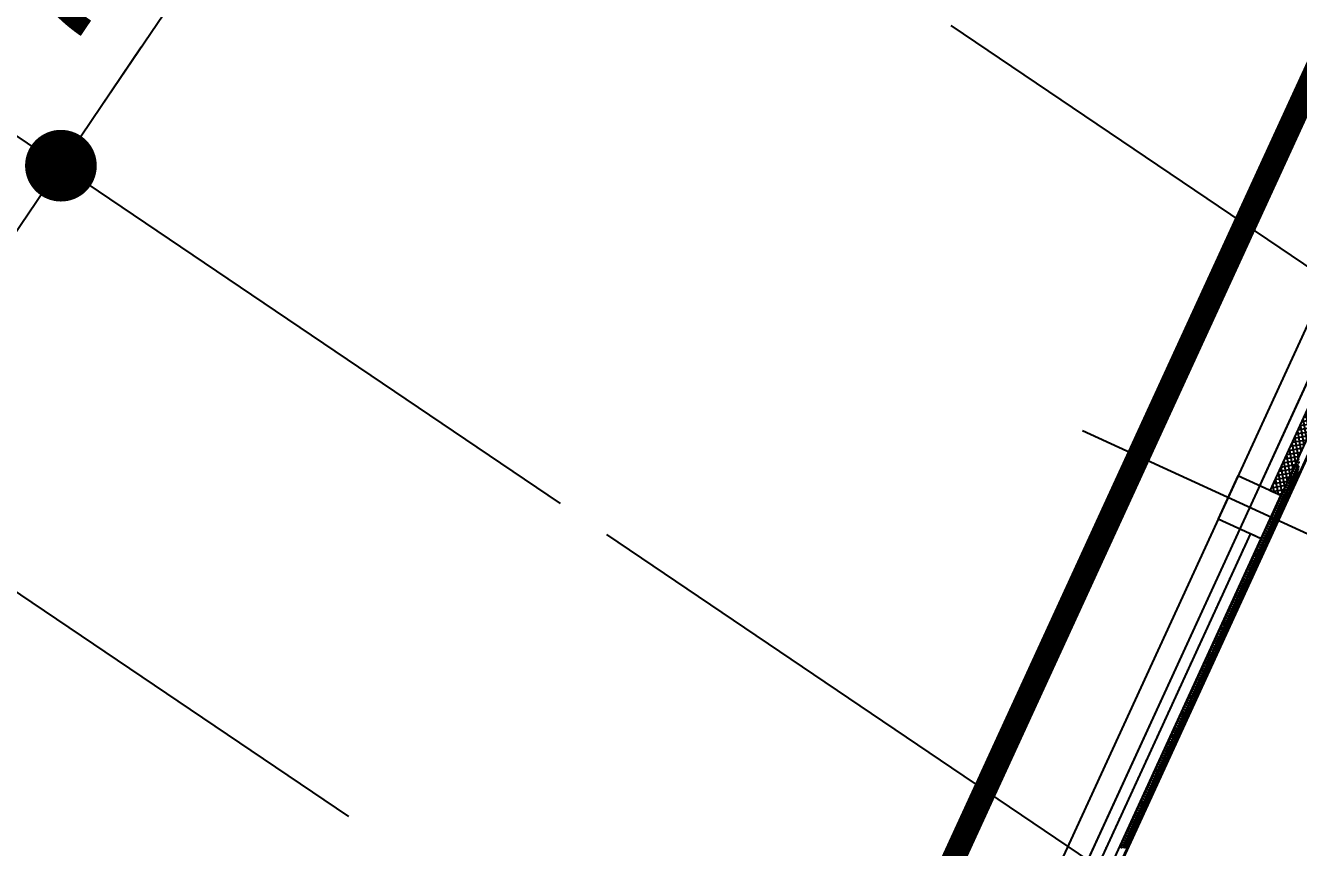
# Model space of a CAD drawing. Header units: millimetres. Extents: x -21000 to 567700, y 435000 to 850800.
# Drawn here: x 26334 to 42489, y 715637 to 726074 of the extents above; entities that cross this region are included whole.
import ezdxf
from ezdxf.xclip import XClip

# ---------------------------------------------------------------- set-up
doc = ezdxf.new("R2010")
doc.units = ezdxf.units.MM
doc.header["$LTSCALE"] = 700
doc.header["$XCLIPFRAME"] = 2
for name, pattern in [('AB_Pbase$0$AB_Pbase$0$CEN', [62, 60, -1, 0, -1]), ('AB_Pbase$0$PHANTOMX2', [5, 2.5, -0.5, 0.5, -0.5, 0.5, -0.5]), ('AB_Pbase$0$주차장기둥$0$CEN', [62, 60, -1, 0, -1]), ('AB_Pbase$0$지하1층 동골조$0$PHANTOMX2', [5, 2.5, -0.5, 0.5, -0.5, 0.5, -0.5])]:
    doc.linetypes.add(name, pattern=pattern)
doc.layers.get('0').update_dxf_attribs({"color": 2})
doc.layers.get('Defpoints').update_dxf_attribs({"color": 171})
for name, color, linetype, plot in [('$0$Defponts', 161, 'Continuous', False), ('AB_Pbase$0$Defponts', 161, 'Continuous', False), ('AB_Pbase$0$지하1층 동골조$0$Defpoints1', 235, 'Continuous', False)]:
    doc.layers.add(name, color=color, linetype=linetype, plot=plot)
for name, color, linetype in [('AB_Pbase$0$AB_Pbase$0$CEN', 1, 'AB_Pbase$0$AB_Pbase$0$CEN'), ('AB_Pbase$0$AB_Pbase$0$FIN', 6, 'Continuous'), ('AB_Pbase$0$HAT', 8, 'Continuous'), ('AB_Pbase$0$INS', 8, 'Continuous'), ('AB_Pbase$0$SITE', 3, 'AB_Pbase$0$PHANTOMX2'), ('AB_Pbase$0$WAL', 3, 'Continuous'), ('AB_Pbase$0$주차장기둥$0$CEN_P', 244, 'AB_Pbase$0$주차장기둥$0$CEN'), ('p_구조전체평면도중심선$0$DIM', 7, 'Continuous'), ('p_구조전체평면도중심선$0$SDIM', 4, 'Continuous')]:
    doc.layers.add(name, color=color, linetype=linetype)
doc.styles.add('p_구조전체평면도중심선$0$도면기준$0$울릉도L', font='')
doc.styles.add('p_구조전체평면도중심선$0$돋움', font='')
doc.styles.get('p_구조전체평면도중심선$0$도면기준$0$울릉도L').set_extended_font_data('Dotum')
doc.styles.get('p_구조전체평면도중심선$0$돋움').set_extended_font_data('Dotum')
doc.dimstyles.new('p_구조전체평면도중심선$0$ADIM', dxfattribs={"dimscale": 700, "dimtxt": 3, "dimasz": 1.5, "dimexe": 1, "dimexo": 1, "dimgap": 1, "dimtad": 1, "dimdec": 0, "dimdsep": 46, "dimtxsty": 'p_구조전체평면도중심선$0$돋움', "dimblk1": 'p_구조전체평면도중심선$0$DOT', "dimblk2": 'p_구조전체평면도중심선$0$DOT', "dimsah": 1, "dimcen": 1, "dimdle": 1.5, "dimclrd": 7, "dimclre": 7, "dimclrt": 3, "dimadec": 0, "dimazin": 0, "dimtfac": 1, "dimtdec": 0, "dimtix": 1, "dimtmove": 2, "dimatfit": 3, "dimldrblk": 'p_구조전체평면도중심선$0$_Dot', "dimfxl": 1, "dimtvp": 1, "dimtolj": 1, "dimtzin": 0, "dimarcsym": 0})

# ---------------------------------------------------------------- blocks, each defined once
blk = doc.blocks.new('AB_Pbase$0$SITE0917')
at = {"layer": 'AB_Pbase$0$SITE', "ltscale": 4, "const_width": 300, "flags": 128}
blk.add_lwpolyline([(166790, 14282), (166796, 12458), (166803, 9905), (165179, 5176), (118539, -54372), (114046, -52298), (105316, -48298), (96846, -44418), (95856, -43968), (88256, -40478), (81076, -37188), (79666, -36528), (79666, -36528), (79666, -36528), (51296, -23518), (51296, -23518), (51296, -23518), (51296, -23518), (24886, -11398), (16536, -7578), (0, 0), (0, 0), (4267, 9299), (5687, 12403), (9896, 21572), (16196, 35292), (20268, 44180), (40845, 43843), (85590, 33566), (130335, 23288), (156238, 14282), (166790, 14282)], dxfattribs=at)
blk = doc.blocks.new('AB_Pbase$0$지하1층 동골조')
at = {"layer": 'AB_Pbase$0$지하1층 동골조$0$Defpoints1', "linetype": 'AB_Pbase$0$지하1층 동골조$0$PHANTOMX2', "ltscale": 2, "flags": 128}
blk.add_lwpolyline([(0, 0), (-4493, 2074), (-13223, 6074), (-21693, 9954), (-22683, 10404), (-30283, 13894), (-37463, 17184), (-38873, 17844), (-38873, 17844), (-38873, 17844), (-67243, 30854), (-67243, 30854), (-67243, 30854), (-67243, 30854), (-93653, 42974), (-102003, 46794), (-118539, 54372), (-118539, 54372), (-114271, 63671), (-112852, 66775), (-108643, 75944), (-102343, 89664), (-97743, 99704), (-94170, 107502), (-90802, 109673), (-61989, 109764), (-53301, 109794), (-22854, 109885), (-9903, 109924), (5390, 109964), (23790, 110024), (43878, 110089), (48138, 105863), (48146, 102751), (48167, 93888), (48187, 90386), (48257, 66829), (48264, 64277), (46641, 59548)], close=True, dxfattribs=at)
blk = doc.blocks.new('AB_Pbase$0$AB_Pbase_지하1층_골조')
blk.add_line((49381, 737051), (30252, 695361))
for points in [[(44495, 725684), (41993, 720231)], [(41743, 719685), (39199, 714141)]]:
    blk.add_lwpolyline(points)
blk.add_lwpolyline([(42015, 719560), (42266, 720105), (41720, 720356), (41470, 719810)], close=True)
blk = doc.blocks.new('AB_Pbase$0$주차장기둥$0$cen 1bl 지하')
at = {"layer": 'AB_Pbase$0$주차장기둥$0$CEN_P', "color": 5}
for p, q in [((-6930, 32446), (137217, 19654)), ((-7620, 24676), (136527, 11884))]:
    blk.add_line(p, q, dxfattribs=at)
blk = doc.blocks.new('AB_Pbase$0$주차장기둥')
at = {"rotation": 1.99999810188403}
blk.add_blockref('AB_Pbase$0$주차장기둥$0$cen 1bl 지하', (-253926, 27514), dxfattribs=at)
blk = doc.blocks.new('AB_Pbase')
at = {"layer": 'AB_Pbase$0$HAT'}
h = blk.add_hatch(dxfattribs=at)
h.set_pattern_fill('NET', color=256, scale=15, angle=100)
h.paths.add_polyline_path([(44882, 726167), (45018, 726104), (46403, 729122), (46266, 729184)])
h.paths.add_polyline_path([(44632, 725621), (44768, 725559), (42266, 720105), (42129, 720168)])
h = blk.add_hatch(dxfattribs=at)
h.set_pattern_fill('NET', color=256, scale=15, angle=100)
h.paths.add_polyline_path([(36541, 707989), (36677, 707926), (39221, 713471), (39085, 713533)], flags=17)
h.paths.add_polyline_path([(36427, 707381), (36291, 707444), (33747, 701899), (33883, 701837)], flags=17)
edge = h.paths.add_edge_path()
edge.add_line((44632, 725621), (44768, 725559))
edge.add_line((44768, 725559), (42266, 720105))
edge.add_line((42266, 720105), (42129, 720168))
edge.add_line((42129, 720168), (44632, 725621))
edge.add_line((41879, 719623), (39335, 714078))
edge.add_line((39335, 714078), (39471, 714016))
edge.add_line((39471, 714016), (42015, 719560))
edge.add_line((33633, 701292), (31047, 695656))
edge.add_line((31047, 695656), (33496, 701354))
edge.add_line((33496, 701354), (30911, 695719))
at = {"layer": 'AB_Pbase$0$AB_Pbase$0$CEN'}
for p, q in [((48643, 734724), (30212, 694556)), ((39749, 720930), (53566, 714590))]:
    blk.add_line(p, q, dxfattribs=at)
at = {"layer": 'AB_Pbase$0$AB_Pbase$0$FIN'}
for points in [[(46518, 729157), (31166, 695701), (40001, 691647), (42549, 697200)], [(46527, 729153), (31180, 695706), (39996, 691660), (42540, 697204)]]:
    blk.add_lwpolyline(points, dxfattribs=at)
at = {"layer": 'AB_Pbase$0$Defponts', "ltscale": 5, "flags": 128}
blk.add_lwpolyline([(34093, 706740), (38302, 715909), (44602, 729629), (52775, 747467), (56144, 749639), (84956, 749729), (93644, 749759), (137042, 749889), (152335, 749929), (170735, 749989), (190824, 750054), (195083, 745828), (195091, 742716), (195112, 733853), (195132, 730352), (195210, 704242)], dxfattribs=at)
at = {"layer": 'AB_Pbase$0$INS'}
for points in [[(42491, 720588), (42484, 720582), (42483, 720572), (42488, 720564), (42496, 720560)], [(42495, 720557), (42487, 720560), (42477, 720559), (42471, 720553), (42470, 720543), (42475, 720535), (42483, 720531), (42504, 720528)], [(42497, 720514), (42481, 720528), (42473, 720531), (42464, 720530), (42457, 720524), (42457, 720514), (42462, 720506), (42470, 720502), (42490, 720499)], [(42499, 720471), (42484, 720485), (42468, 720498), (42460, 720502), (42451, 720501), (42444, 720494), (42443, 720485), (42448, 720477), (42456, 720473), (42477, 720470), (42498, 720467)], [(42494, 720438), (42486, 720442), (42470, 720456), (42455, 720469), (42447, 720473), (42437, 720472), (42431, 720465), (42430, 720456), (42435, 720448), (42443, 720444), (42464, 720441), (42484, 720438), (42492, 720434)], [(42490, 720411), (42481, 720409), (42473, 720413), (42457, 720426), (42441, 720440), (42433, 720444), (42424, 720443), (42417, 720436), (42417, 720427), (42422, 720418), (42430, 720415), (42450, 720412), (42471, 720409), (42479, 720405), (42484, 720398), (42483, 720388), (42477, 720382), (42467, 720380), (42459, 720384), (42444, 720397), (42428, 720411), (42420, 720415), (42411, 720414), (42404, 720407), (42403, 720398), (42408, 720389), (42416, 720386), (42437, 720383), (42458, 720380), (42466, 720376), (42471, 720369), (42470, 720359), (42464, 720353), (42454, 720351), (42446, 720355), (42430, 720368), (42415, 720382), (42407, 720386), (42397, 720385), (42391, 720378), (42390, 720369), (42395, 720360), (42403, 720357), (42424, 720354), (42444, 720351), (42452, 720347), (42458, 720340), (42457, 720330), (42450, 720324), (42441, 720322), (42433, 720325), (42417, 720339), (42401, 720353), (42393, 720357), (42384, 720356), (42377, 720349), (42377, 720340), (42382, 720331), (42390, 720328), (42410, 720325), (42431, 720322), (42439, 720318), (42444, 720310), (42443, 720301), (42437, 720294), (42427, 720293), (42419, 720296), (42404, 720310), (42388, 720324), (42380, 720328), (42371, 720327), (42364, 720320), (42363, 720311), (42368, 720302), (42376, 720298), (42397, 720296), (42418, 720293), (42426, 720289), (42431, 720281), (42430, 720272), (42424, 720265), (42414, 720264), (42406, 720267), (42390, 720281), (42375, 720295), (42367, 720299), (42357, 720297), (42351, 720291), (42350, 720282), (42355, 720273), (42363, 720269), (42384, 720267), (42404, 720264), (42412, 720260), (42418, 720252), (42417, 720243), (42410, 720236), (42401, 720235), (42393, 720238), (42377, 720252), (42361, 720266), (42353, 720269), (42344, 720268), (42337, 720262), (42337, 720252), (42342, 720244), (42350, 720240), (42370, 720237), (42391, 720235), (42399, 720231), (42404, 720223), (42403, 720214), (42397, 720207), (42387, 720205), (42379, 720209), (42364, 720223), (42348, 720237), (42340, 720240), (42331, 720239), (42324, 720233), (42323, 720223), (42328, 720215), (42336, 720211), (42357, 720208), (42378, 720205), (42386, 720202), (42391, 720194), (42390, 720185), (42383, 720178), (42374, 720176), (42366, 720180), (42350, 720194), (42335, 720208), (42327, 720211), (42317, 720210), (42311, 720204), (42310, 720194), (42315, 720186), (42323, 720182), (42344, 720179), (42364, 720176), (42372, 720173), (42377, 720165), (42377, 720156), (42370, 720149), (42361, 720147), (42353, 720151), (42337, 720165), (42321, 720179), (42313, 720182), (42304, 720181), (42297, 720174), (42297, 720165), (42302, 720157), (42309, 720153), (42330, 720150), (42351, 720147), (42359, 720144), (42364, 720136), (42363, 720127), (42357, 720120), (42347, 720118), (42339, 720122), (42324, 720136), (42308, 720149), (42300, 720153), (42291, 720152), (42284, 720145), (42283, 720136), (42288, 720128), (42296, 720124), (42317, 720121), (42338, 720118), (42346, 720115), (42351, 720107), (42350, 720098), (42343, 720091), (42334, 720089), (42326, 720093), (42310, 720107), (42294, 720120), (42286, 720124), (42277, 720123), (42271, 720116), (42270, 720107), (42275, 720099), (42283, 720095), (42303, 720092), (42324, 720089), (42332, 720085), (42337, 720078), (42337, 720068), (42330, 720062), (42320, 720060), (42312, 720064), (42297, 720077), (42281, 720091), (42273, 720095), (42264, 720094), (42257, 720087), (42257, 720078), (42261, 720069), (42269, 720066), (42290, 720063), (42311, 720060), (42319, 720056), (42324, 720049), (42323, 720039), (42317, 720033), (42307, 720031), (42299, 720035), (42283, 720048), (42268, 720062), (42260, 720066), (42251, 720065), (42244, 720058), (42243, 720049), (42248, 720040), (42256, 720037), (42277, 720034), (42297, 720031), (42305, 720027), (42311, 720020), (42310, 720010), (42303, 720004), (42294, 720002), (42286, 720006), (42270, 720019), (42254, 720033), (42246, 720037), (42237, 720036), (42231, 720029), (42230, 720020), (42235, 720011), (42243, 720008), (42263, 720005), (42284, 720002), (42292, 719998), (42297, 719991), (42297, 719981), (42290, 719975), (42280, 719973), (42272, 719976), (42257, 719990), (42241, 720004), (42233, 720008), (42224, 720007), (42217, 720000), (42216, 719991), (42221, 719982), (42229, 719979), (42250, 719976), (42271, 719973), (42279, 719969), (42284, 719961), (42283, 719952), (42277, 719945), (42267, 719944), (42259, 719947), (42243, 719961), (42228, 719975), (42220, 719979), (42210, 719978), (42204, 719971), (42203, 719962), (42208, 719953), (42216, 719949), (42237, 719947), (42257, 719944), (42265, 719940), (42271, 719932), (42270, 719923), (42263, 719916), (42254, 719915), (42246, 719918), (42230, 719932), (42214, 719946), (42206, 719950), (42197, 719948), (42191, 719942), (42190, 719932), (42195, 719924), (42203, 719920), (42223, 719918), (42244, 719915), (42252, 719911), (42257, 719903), (42257, 719894), (42250, 719887), (42240, 719885), (42232, 719889), (42217, 719903), (42201, 719917), (42193, 719920), (42184, 719919), (42177, 719913), (42176, 719903), (42181, 719895), (42189, 719891), (42210, 719888), (42231, 719886), (42239, 719882), (42244, 719874), (42243, 719865), (42237, 719858), (42227, 719856), (42219, 719860), (42203, 719874), (42188, 719888), (42180, 719891), (42170, 719890), (42164, 719884), (42163, 719874), (42168, 719866), (42176, 719862), (42197, 719859), (42217, 719856), (42225, 719853), (42231, 719845), (42230, 719836), (42223, 719829), (42214, 719827), (42206, 719831), (42190, 719845), (42174, 719859), (42166, 719862), (42157, 719861), (42151, 719855), (42150, 719845), (42155, 719837), (42163, 719833), (42183, 719830), (42204, 719827), (42212, 719824), (42217, 719816), (42217, 719807), (42210, 719800), (42200, 719798), (42192, 719802), (42177, 719816), (42161, 719830), (42153, 719833), (42144, 719832), (42137, 719825), (42136, 719816), (42141, 719808), (42149, 719804), (42170, 719801), (42191, 719798), (42199, 719795), (42204, 719787), (42203, 719778), (42197, 719771), (42187, 719769), (42179, 719773), (42163, 719787), (42148, 719800), (42140, 719804), (42130, 719803), (42124, 719796), (42123, 719787), (42128, 719779), (42136, 719775), (42157, 719772), (42177, 719769), (42185, 719766), (42191, 719758), (42190, 719748), (42183, 719742), (42174, 719740), (42166, 719744), (42150, 719758), (42134, 719771), (42126, 719775), (42117, 719774), (42110, 719767), (42110, 719758), (42115, 719750), (42123, 719746), (42143, 719743), (42164, 719740), (42172, 719736), (42177, 719729), (42177, 719719), (42170, 719713), (42160, 719711), (42152, 719715), (42137, 719728), (42121, 719742), (42113, 719746), (42104, 719745), (42097, 719738), (42096, 719729), (42101, 719720), (42109, 719717), (42130, 719714), (42151, 719711), (42159, 719707), (42164, 719700), (42163, 719690), (42157, 719684), (42147, 719682), (42139, 719686), (42123, 719699), (42108, 719713), (42100, 719717), (42090, 719716), (42084, 719709), (42083, 719700), (42088, 719691), (42096, 719688), (42117, 719685), (42137, 719682), (42145, 719678), (42151, 719671), (42150, 719661), (42143, 719655), (42134, 719653), (42126, 719656), (42110, 719670), (42094, 719684), (42086, 719688), (42077, 719687), (42070, 719680), (42070, 719671), (42075, 719662), (42083, 719659), (42103, 719656), (42124, 719653), (42132, 719649), (42137, 719641), (42136, 719632), (42130, 719625), (42120, 719624), (42112, 719627), (42097, 719641), (42081, 719655), (42073, 719659), (42064, 719658), (42057, 719651), (42056, 719642), (42061, 719633), (42069, 719630), (42090, 719627), (42111, 719624), (42119, 719620), (42124, 719612), (42123, 719603), (42117, 719596), (42107, 719595), (42099, 719598), (42083, 719612), (42068, 719626), (42060, 719630), (42050, 719629), (42044, 719622), (42043, 719613), (42048, 719604), (42056, 719600), (42077, 719598), (42097, 719595), (42105, 719591), (42111, 719583), (42110, 719574), (42103, 719567), (42094, 719566), (42086, 719569), (42070, 719583), (42054, 719597), (42046, 719601), (42037, 719599), (42030, 719593), (42030, 719583), (42035, 719575), (42043, 719571), (42063, 719568), (42084, 719566), (42092, 719562), (42097, 719554), (42096, 719545), (42090, 719538), (42080, 719536), (42072, 719540), (42057, 719554), (42041, 719568), (42033, 719571), (42024, 719570), (42017, 719564), (42016, 719554), (42021, 719546), (42029, 719542), (42050, 719539), (42071, 719537), (42079, 719533), (42084, 719525), (42083, 719516), (42077, 719509), (42067, 719507), (42059, 719511), (42043, 719525), (42028, 719539), (42020, 719542), (42010, 719541), (42004, 719535), (42003, 719525), (42008, 719517), (42016, 719513), (42037, 719510), (42057, 719507), (42065, 719504), (42071, 719496), (42070, 719487), (42063, 719480), (42054, 719478), (42046, 719482), (42030, 719496), (42014, 719510), (42006, 719513), (41997, 719512), (41990, 719506), (41990, 719496), (41995, 719488), (42003, 719484), (42023, 719481), (42044, 719478), (42052, 719475), (42057, 719467), (42056, 719458), (42050, 719451), (42040, 719449), (42032, 719453), (42017, 719467), (42001, 719480), (41993, 719484), (41984, 719483), (41977, 719476), (41976, 719467), (41981, 719459), (41989, 719455), (42010, 719452), (42031, 719449), (42039, 719446), (42044, 719438), (42043, 719429), (42036, 719422), (42027, 719420), (42019, 719424), (42003, 719438), (41988, 719451), (41980, 719455), (41970, 719454), (41964, 719447), (41963, 719438), (41968, 719430), (41976, 719426), (41997, 719423), (42017, 719420), (42025, 719417), (42030, 719409), (42030, 719399), (42023, 719393), (42014, 719391), (42006, 719395), (41990, 719409), (41974, 719422), (41966, 719426), (41957, 719425), (41950, 719418), (41950, 719409), (41955, 719401), (41963, 719397), (41983, 719394), (42004, 719391), (42012, 719387), (42017, 719380), (42016, 719370), (42010, 719364), (42000, 719362), (41992, 719366), (41977, 719379), (41961, 719393), (41953, 719397), (41944, 719396), (41937, 719389), (41936, 719380), (41941, 719371), (41949, 719368), (41970, 719365), (41991, 719362), (41999, 719358), (42004, 719351), (42003, 719341), (41996, 719335), (41987, 719333), (41979, 719337), (41963, 719350), (41948, 719364), (41940, 719368), (41930, 719367), (41924, 719360), (41923, 719351), (41928, 719342), (41936, 719339), (41957, 719336), (41977, 719333), (41985, 719329), (41990, 719322), (41990, 719312), (41983, 719306), (41974, 719304), (41966, 719307), (41950, 719321), (41934, 719335), (41926, 719339), (41917, 719338), (41910, 719331), (41910, 719322), (41914, 719313), (41922, 719310), (41943, 719307), (41964, 719304), (41972, 719300), (41977, 719292), (41976, 719283), (41970, 719276), (41960, 719275), (41952, 719278), (41936, 719292), (41921, 719306), (41913, 719310), (41904, 719309), (41897, 719302), (41896, 719293), (41901, 719284), (41909, 719281), (41930, 719278), (41950, 719275), (41958, 719271), (41964, 719263), (41963, 719254), (41956, 719247), (41947, 719246), (41939, 719249), (41923, 719263), (41907, 719277), (41899, 719281), (41890, 719280), (41884, 719273), (41883, 719264), (41888, 719255), (41896, 719251), (41916, 719249), (41937, 719246), (41945, 719242), (41950, 719234), (41950, 719225), (41943, 719218), (41933, 719217), (41925, 719220), (41910, 719234), (41894, 719248), (41886, 719251), (41877, 719250), (41870, 719244), (41870, 719234), (41874, 719226), (41882, 719222), (41903, 719219), (41924, 719217), (41932, 719213), (41937, 719205), (41936, 719196), (41930, 719189), (41920, 719187), (41912, 719191), (41896, 719205), (41881, 719219), (41873, 719222), (41864, 719221), (41857, 719215), (41856, 719205), (41861, 719197), (41869, 719193), (41890, 719190), (41910, 719188), (41918, 719184), (41924, 719176), (41923, 719167), (41916, 719160), (41907, 719158), (41899, 719162), (41883, 719176), (41867, 719190), (41859, 719193), (41850, 719192), (41844, 719186), (41843, 719176), (41848, 719168), (41856, 719164), (41876, 719161), (41897, 719158), (41905, 719155), (41910, 719147), (41910, 719138), (41903, 719131), (41893, 719129), (41885, 719133), (41870, 719147), (41854, 719161), (41846, 719164), (41837, 719163), (41830, 719157), (41829, 719147), (41834, 719139), (41842, 719135), (41863, 719132), (41884, 719129), (41892, 719126), (41897, 719118), (41896, 719109), (41890, 719102), (41880, 719100), (41872, 719104), (41856, 719118), (41841, 719131), (41833, 719135), (41823, 719134), (41817, 719127), (41816, 719118), (41821, 719110), (41829, 719106), (41850, 719103), (41870, 719100), (41878, 719097), (41884, 719089), (41883, 719080), (41876, 719073), (41867, 719071), (41859, 719075), (41843, 719089), (41827, 719102), (41819, 719106), (41810, 719105), (41804, 719098), (41803, 719089), (41808, 719081), (41816, 719077), (41836, 719074), (41857, 719071), (41865, 719068), (41870, 719060), (41870, 719050), (41863, 719044), (41853, 719042), (41845, 719046), (41830, 719060), (41814, 719073), (41806, 719077), (41797, 719076), (41790, 719069), (41789, 719060), (41794, 719052), (41802, 719048), (41823, 719045), (41844, 719042), (41852, 719038), (41857, 719031), (41856, 719021), (41850, 719015), (41840, 719013), (41832, 719017), (41816, 719030), (41801, 719044), (41793, 719048), (41783, 719047), (41777, 719040), (41776, 719031), (41781, 719022), (41789, 719019), (41810, 719016), (41830, 719013), (41838, 719009), (41844, 719002), (41843, 718992), (41836, 718986), (41827, 718984), (41819, 718988), (41803, 719001), (41787, 719015), (41779, 719019), (41770, 719018), (41764, 719011), (41763, 719002), (41768, 718993), (41776, 718990), (41796, 718987), (41817, 718984), (41825, 718980), (41830, 718973), (41830, 718963), (41823, 718957), (41813, 718955), (41805, 718958), (41790, 718972), (41774, 718986), (41766, 718990), (41757, 718989), (41750, 718982), (41749, 718973), (41754, 718964), (41762, 718961), (41783, 718958), (41804, 718955), (41812, 718951), (41817, 718943), (41816, 718934), (41810, 718927), (41800, 718926), (41792, 718929), (41776, 718943), (41761, 718957), (41753, 718961), (41743, 718960), (41737, 718953), (41736, 718944), (41741, 718935), (41749, 718932), (41770, 718929), (41790, 718926), (41798, 718922), (41804, 718914), (41803, 718905), (41796, 718898), (41787, 718897), (41779, 718900), (41763, 718914), (41747, 718928), (41739, 718932), (41730, 718931), (41723, 718924), (41723, 718915), (41728, 718906), (41736, 718902), (41756, 718900), (41777, 718897), (41785, 718893), (41790, 718885), (41790, 718876), (41783, 718869), (41773, 718868), (41765, 718871), (41750, 718885), (41734, 718899), (41726, 718902), (41717, 718901), (41710, 718895), (41709, 718885), (41714, 718877), (41722, 718873), (41743, 718870), (41764, 718868), (41772, 718864), (41777, 718856), (41776, 718847), (41770, 718840), (41760, 718838), (41752, 718842), (41736, 718856), (41721, 718870), (41713, 718873), (41703, 718872), (41697, 718866), (41696, 718856), (41701, 718848), (41709, 718844), (41730, 718841), (41750, 718838), (41758, 718835), (41764, 718827), (41763, 718818), (41756, 718811), (41747, 718809), (41739, 718813), (41723, 718827), (41707, 718841), (41699, 718844), (41690, 718843), (41683, 718837), (41683, 718827), (41688, 718819), (41696, 718815), (41716, 718812), (41737, 718809), (41745, 718806), (41750, 718798), (41749, 718789), (41743, 718782), (41733, 718780), (41725, 718784), (41710, 718798), (41694, 718812), (41686, 718815), (41677, 718814), (41670, 718808), (41669, 718798), (41674, 718790), (41682, 718786), (41703, 718783), (41724, 718780), (41732, 718777), (41737, 718769), (41736, 718760), (41730, 718753), (41720, 718751), (41712, 718755), (41696, 718769), (41681, 718782), (41673, 718786), (41663, 718785), (41657, 718778), (41656, 718769), (41661, 718761), (41669, 718757), (41690, 718754), (41710, 718751), (41718, 718748), (41724, 718740), (41723, 718731), (41716, 718724), (41707, 718722), (41699, 718726), (41683, 718740), (41667, 718753), (41659, 718757), (41650, 718756), (41643, 718749), (41643, 718740), (41648, 718732), (41656, 718728), (41676, 718725), (41697, 718722), (41705, 718718), (41710, 718711), (41709, 718701), (41703, 718695), (41693, 718693), (41685, 718697), (41670, 718711), (41654, 718724), (41646, 718728), (41637, 718727), (41630, 718720), (41629, 718711), (41634, 718703), (41642, 718699), (41663, 718696), (41684, 718693), (41692, 718689), (41697, 718682), (41696, 718672), (41690, 718666), (41680, 718664), (41672, 718668), (41656, 718681), (41641, 718695), (41633, 718699), (41623, 718698), (41617, 718691), (41616, 718682), (41621, 718673), (41629, 718670), (41650, 718667), (41670, 718664), (41678, 718660), (41684, 718653), (41683, 718643), (41676, 718637), (41667, 718635), (41659, 718639), (41643, 718652), (41627, 718666), (41619, 718670), (41610, 718669), (41603, 718662), (41603, 718653), (41608, 718644), (41616, 718641), (41636, 718638), (41657, 718635), (41665, 718631), (41670, 718624), (41669, 718614), (41663, 718608), (41653, 718606), (41645, 718609), (41630, 718623), (41614, 718637), (41606, 718641), (41597, 718640), (41590, 718633), (41589, 718624), (41594, 718615), (41602, 718612), (41623, 718609), (41644, 718606), (41652, 718602), (41657, 718594), (41656, 718585), (41649, 718578), (41640, 718577), (41632, 718580), (41616, 718594), (41601, 718608), (41593, 718612), (41583, 718611), (41577, 718604), (41576, 718595), (41581, 718586), (41589, 718583), (41610, 718580), (41630, 718577), (41638, 718573), (41643, 718565), (41643, 718556), (41636, 718549), (41627, 718548), (41619, 718551), (41603, 718565), (41587, 718579), (41579, 718583), (41570, 718582), (41563, 718575), (41563, 718566), (41567, 718557), (41575, 718553), (41596, 718551), (41617, 718548), (41625, 718544), (41630, 718536), (41629, 718527), (41623, 718520), (41613, 718519), (41605, 718522), (41590, 718536), (41574, 718550), (41566, 718553), (41557, 718552), (41550, 718546), (41549, 718536), (41554, 718528), (41562, 718524), (41583, 718521), (41604, 718519), (41612, 718515), (41617, 718507), (41616, 718498), (41609, 718491), (41600, 718489), (41592, 718493), (41576, 718507), (41560, 718521), (41552, 718524), (41543, 718523), (41537, 718517), (41536, 718507), (41541, 718499), (41549, 718495), (41569, 718492), (41590, 718489), (41598, 718486), (41603, 718478), (41603, 718469), (41596, 718462), (41586, 718460), (41578, 718464), (41563, 718478), (41547, 718492), (41539, 718495), (41530, 718494), (41523, 718488), (41523, 718478), (41527, 718470), (41535, 718466), (41556, 718463), (41577, 718460), (41585, 718457), (41590, 718449), (41589, 718440), (41583, 718433), (41573, 718431), (41565, 718435), (41549, 718449), (41534, 718463), (41526, 718466), (41517, 718465), (41510, 718459), (41509, 718449), (41514, 718441), (41522, 718437), (41543, 718434), (41563, 718431), (41571, 718428), (41577, 718420), (41576, 718411), (41569, 718404), (41560, 718402), (41552, 718406), (41536, 718420), (41520, 718433), (41512, 718437), (41503, 718436), (41497, 718429), (41496, 718420), (41501, 718412), (41509, 718408), (41529, 718405), (41550, 718402), (41558, 718399), (41563, 718391), (41563, 718382), (41556, 718375), (41546, 718373), (41538, 718377), (41523, 718391), (41507, 718404), (41499, 718408), (41490, 718407), (41483, 718400), (41482, 718391), (41487, 718383), (41495, 718379), (41516, 718376), (41537, 718373), (41545, 718369), (41550, 718362), (41549, 718352), (41543, 718346), (41533, 718344), (41525, 718348), (41509, 718361), (41494, 718375), (41486, 718379), (41476, 718378), (41470, 718371), (41469, 718362), (41474, 718354), (41482, 718350), (41503, 718347), (41523, 718344), (41531, 718340), (41537, 718333), (41536, 718323), (41529, 718317), (41520, 718315), (41512, 718319), (41496, 718332), (41480, 718346), (41472, 718350), (41463, 718349), (41457, 718342), (41456, 718333), (41461, 718324), (41469, 718321), (41489, 718318), (41510, 718315), (41518, 718311), (41523, 718304), (41523, 718294), (41516, 718288), (41506, 718286), (41498, 718290), (41483, 718303), (41467, 718317), (41459, 718321), (41450, 718320), (41443, 718313), (41442, 718304), (41447, 718295), (41455, 718292), (41476, 718289), (41497, 718286), (41505, 718282), (41510, 718275), (41509, 718265), (41503, 718259), (41493, 718257), (41485, 718260), (41469, 718274), (41454, 718288), (41446, 718292), (41436, 718291), (41430, 718284), (41429, 718275), (41434, 718266), (41442, 718263), (41463, 718260), (41483, 718257), (41491, 718253), (41497, 718245), (41496, 718236), (41489, 718229), (41480, 718228), (41472, 718231), (41456, 718245), (41440, 718259), (41432, 718263), (41423, 718262), (41417, 718255), (41416, 718246), (41421, 718237), (41429, 718234), (41449, 718231), (41470, 718228), (41478, 718224), (41483, 718216), (41483, 718207), (41476, 718200), (41466, 718199), (41458, 718202), (41443, 718216), (41427, 718230), (41419, 718234), (41410, 718233), (41403, 718226), (41402, 718217), (41407, 718208), (41415, 718204), (41436, 718202), (41457, 718199), (41465, 718195), (41470, 718187), (41469, 718178), (41463, 718171), (41453, 718170), (41445, 718173), (41429, 718187), (41414, 718201), (41406, 718204), (41396, 718203), (41390, 718197), (41389, 718187), (41394, 718179), (41402, 718175), (41423, 718172), (41443, 718170), (41451, 718166), (41457, 718158), (41456, 718149), (41449, 718142), (41440, 718140), (41432, 718144), (41416, 718158), (41400, 718172), (41392, 718175), (41383, 718174), (41376, 718168), (41376, 718158), (41381, 718150), (41389, 718146), (41409, 718143), (41430, 718140), (41438, 718137), (41443, 718129), (41443, 718120), (41436, 718113), (41426, 718111), (41418, 718115), (41403, 718129), (41387, 718143), (41379, 718146), (41370, 718145), (41363, 718139), (41362, 718129), (41367, 718121), (41375, 718117), (41396, 718114), (41417, 718111), (41425, 718108), (41430, 718100), (41429, 718091), (41423, 718084), (41413, 718082), (41405, 718086), (41389, 718100), (41374, 718114), (41366, 718117), (41356, 718116), (41350, 718110), (41349, 718100), (41354, 718092), (41362, 718088), (41383, 718085), (41403, 718082), (41411, 718079), (41417, 718071), (41416, 718062), (41409, 718055), (41400, 718053), (41392, 718057), (41376, 718071), (41360, 718084), (41352, 718088), (41343, 718087), (41336, 718080), (41336, 718071), (41341, 718063), (41349, 718059), (41369, 718056), (41390, 718053), (41398, 718050), (41403, 718042), (41402, 718033), (41396, 718026), (41386, 718024), (41378, 718028), (41363, 718042), (41347, 718055), (41339, 718059), (41330, 718058), (41323, 718051), (41322, 718042), (41327, 718034), (41335, 718030), (41356, 718027), (41377, 718024), (41385, 718020), (41390, 718013), (41389, 718003), (41383, 717997), (41373, 717995), (41365, 717999), (41349, 718012), (41334, 718026), (41326, 718030), (41316, 718029), (41310, 718022), (41309, 718013), (41314, 718004), (41322, 718001), (41343, 717998), (41363, 717995), (41371, 717991), (41377, 717984), (41376, 717974), (41369, 717968), (41360, 717966), (41352, 717970), (41336, 717983), (41320, 717997), (41312, 718001), (41303, 718000), (41296, 717993), (41296, 717984), (41301, 717975), (41309, 717972), (41329, 717969), (41350, 717966), (41358, 717962), (41363, 717955), (41362, 717945), (41356, 717939), (41346, 717937), (41338, 717941), (41323, 717954), (41307, 717968), (41299, 717972), (41290, 717971), (41283, 717964), (41282, 717955), (41287, 717946), (41295, 717943), (41316, 717940), (41337, 717937), (41345, 717933), (41350, 717926), (41349, 717916), (41343, 717910), (41333, 717908), (41325, 717911), (41309, 717925), (41294, 717939), (41286, 717943), (41276, 717942), (41270, 717935), (41269, 717926), (41274, 717917), (41282, 717914), (41303, 717911), (41323, 717908), (41331, 717904), (41337, 717896), (41336, 717887), (41329, 717880), (41320, 717879), (41312, 717882), (41296, 717896), (41280, 717910), (41272, 717914), (41263, 717913), (41256, 717906), (41256, 717897), (41261, 717888), (41269, 717884), (41289, 717882), (41310, 717879), (41318, 717875), (41323, 717867), (41322, 717858), (41316, 717851), (41306, 717850), (41298, 717853), (41283, 717867), (41267, 717881), (41259, 717885), (41250, 717883), (41243, 717877), (41242, 717868), (41247, 717859), (41255, 717855), (41276, 717853), (41297, 717850), (41305, 717846), (41310, 717838), (41309, 717829), (41302, 717822), (41293, 717821), (41285, 717824), (41269, 717838), (41254, 717852), (41246, 717855), (41236, 717854), (41230, 717848), (41229, 717838), (41234, 717830), (41242, 717826), (41263, 717823), (41283, 717821), (41291, 717817), (41296, 717809), (41296, 717800), (41289, 717793), (41280, 717791), (41272, 717795), (41256, 717809), (41240, 717823), (41232, 717826), (41223, 717825), (41216, 717819), (41216, 717809), (41221, 717801), (41229, 717797), (41249, 717794), (41270, 717791), (41278, 717788), (41283, 717780), (41282, 717771), (41276, 717764), (41266, 717762), (41258, 717766), (41243, 717780), (41227, 717794), (41219, 717797), (41210, 717796), (41203, 717790), (41202, 717780), (41207, 717772), (41215, 717768), (41236, 717765), (41257, 717762), (41265, 717759), (41270, 717751), (41269, 717742), (41262, 717735), (41253, 717733), (41245, 717737), (41229, 717751), (41214, 717765), (41206, 717768), (41196, 717767), (41190, 717760), (41189, 717751), (41194, 717743), (41202, 717739), (41223, 717736), (41243, 717733), (41251, 717730), (41256, 717722), (41256, 717713), (41249, 717706), (41240, 717704), (41232, 717708), (41216, 717722), (41200, 717735), (41192, 717739), (41183, 717738), (41176, 717731), (41176, 717722), (41180, 717714), (41188, 717710), (41209, 717707), (41230, 717704), (41238, 717701), (41243, 717693), (41242, 717684), (41236, 717677), (41226, 717675), (41218, 717679), (41202, 717693), (41187, 717706), (41179, 717710), (41170, 717709), (41163, 717702), (41162, 717693), (41167, 717685), (41175, 717681), (41196, 717678), (41216, 717675), (41224, 717671), (41230, 717664), (41229, 717654), (41222, 717648), (41213, 717646), (41205, 717650), (41189, 717663), (41173, 717677), (41165, 717681), (41156, 717680), (41150, 717673), (41149, 717664), (41154, 717655), (41162, 717652), (41182, 717649), (41203, 717646), (41211, 717642), (41216, 717635), (41216, 717625), (41209, 717619), (41199, 717617), (41191, 717621), (41176, 717634), (41160, 717648), (41152, 717652), (41143, 717651), (41136, 717644), (41136, 717635), (41140, 717626), (41148, 717623), (41169, 717620), (41190, 717617), (41198, 717613), (41203, 717606), (41202, 717596), (41196, 717590), (41186, 717588), (41178, 717592), (41162, 717605), (41147, 717619), (41139, 717623), (41130, 717622), (41123, 717615), (41122, 717606), (41127, 717597), (41135, 717594), (41156, 717591), (41176, 717588), (41184, 717584), (41190, 717577), (41189, 717567), (41182, 717561), (41173, 717559), (41165, 717562), (41149, 717576), (41133, 717590), (41125, 717594), (41116, 717593), (41110, 717586), (41109, 717577), (41114, 717568), (41122, 717565), (41142, 717562), (41163, 717559), (41171, 717555), (41176, 717547), (41176, 717538), (41169, 717531), (41159, 717530), (41151, 717533), (41136, 717547), (41120, 717561), (41112, 717565), (41103, 717564), (41096, 717557), (41095, 717548), (41100, 717539), (41108, 717535), (41129, 717533), (41150, 717530), (41158, 717526), (41163, 717518), (41162, 717509), (41156, 717502), (41146, 717501), (41138, 717504), (41122, 717518), (41107, 717532), (41099, 717536), (41089, 717534), (41083, 717528), (41082, 717518), (41087, 717510), (41095, 717506), (41116, 717504), (41136, 717501), (41144, 717497), (41150, 717489), (41149, 717480), (41142, 717473), (41133, 717472), (41125, 717475), (41109, 717489), (41093, 717503), (41085, 717506), (41076, 717505), (41070, 717499), (41069, 717489), (41074, 717481), (41082, 717477), (41102, 717474), (41123, 717472), (41131, 717468), (41136, 717460), (41136, 717451), (41129, 717444), (41119, 717442), (41111, 717446), (41096, 717460), (41080, 717474), (41072, 717477), (41063, 717476), (41056, 717470), (41055, 717460), (41060, 717452), (41068, 717448), (41089, 717445), (41110, 717442), (41118, 717439), (41123, 717431), (41122, 717422), (41116, 717415), (41106, 717413), (41098, 717417), (41082, 717431), (41067, 717445), (41059, 717448), (41049, 717447), (41043, 717441), (41042, 717431), (41047, 717423), (41055, 717419), (41076, 717416), (41096, 717413), (41104, 717410), (41110, 717402), (41109, 717393), (41102, 717386), (41093, 717384), (41085, 717388), (41069, 717402), (41053, 717416), (41045, 717419), (41036, 717418), (41030, 717411), (41029, 717402), (41034, 717394), (41042, 717390), (41062, 717387), (41083, 717384), (41091, 717381), (41096, 717373), (41096, 717364), (41089, 717357), (41079, 717355), (41071, 717359), (41056, 717373), (41040, 717386), (41032, 717390), (41023, 717389), (41016, 717382), (41015, 717373), (41020, 717365), (41028, 717361), (41049, 717358), (41070, 717355), (41078, 717352), (41083, 717344), (41082, 717334), (41076, 717328), (41066, 717326), (41058, 717330), (41042, 717344), (41027, 717357), (41019, 717361), (41009, 717360), (41003, 717353), (41002, 717344), (41007, 717336), (41015, 717332), (41036, 717329), (41056, 717326), (41064, 717322), (41070, 717315), (41069, 717305), (41062, 717299), (41053, 717297), (41045, 717301), (41029, 717314), (41013, 717328), (41005, 717332), (40996, 717331), (40989, 717324), (40989, 717315), (40994, 717306), (41002, 717303), (41022, 717300), (41043, 717297), (41051, 717293), (41056, 717286), (41056, 717276), (41049, 717270), (41039, 717268), (41031, 717272), (41016, 717285), (41000, 717299), (40992, 717303), (40983, 717302), (40976, 717295), (40975, 717286), (40980, 717277), (40988, 717274), (41009, 717271), (41030, 717268), (41038, 717264), (41043, 717257), (41042, 717247), (41036, 717241), (41026, 717239), (41018, 717242), (41002, 717256), (40987, 717270), (40979, 717274), (40969, 717273), (40963, 717266), (40962, 717257), (40967, 717248), (40975, 717245), (40996, 717242), (41016, 717239), (41024, 717235), (41030, 717227), (41029, 717218), (41022, 717211), (41013, 717210), (41005, 717213), (40989, 717227), (40973, 717241), (40965, 717245), (40956, 717244), (40949, 717237), (40949, 717228), (40954, 717219), (40962, 717216), (40982, 717213), (41003, 717210), (41011, 717206), (41016, 717198), (41015, 717189), (41009, 717182), (40999, 717181), (40991, 717184), (40976, 717198), (40960, 717212), (40952, 717216), (40943, 717215), (40936, 717208), (40935, 717199), (40940, 717190), (40948, 717186), (40969, 717184), (40990, 717181), (40998, 717177), (41003, 717169), (41002, 717160), (40996, 717153), (40986, 717152), (40978, 717155), (40962, 717169), (40947, 717183), (40939, 717187), (40929, 717185), (40923, 717179), (40922, 717169), (40927, 717161), (40935, 717157), (40956, 717154), (40976, 717152), (40984, 717148), (40990, 717140), (40989, 717131), (40982, 717124), (40973, 717122), (40965, 717126), (40949, 717140), (40933, 717154), (40925, 717157), (40916, 717156), (40909, 717150), (40909, 717140), (40914, 717132), (40922, 717128), (40942, 717125), (40963, 717123), (40971, 717119), (40976, 717111), (40975, 717102), (40969, 717095), (40959, 717093), (40951, 717097), (40936, 717111), (40920, 717125), (40912, 717128), (40903, 717127), (40896, 717121), (40895, 717111), (40900, 717103), (40908, 717099), (40929, 717096), (40950, 717093), (40958, 717090), (40963, 717082), (40962, 717073), (40956, 717066), (40946, 717064), (40938, 717068), (40922, 717082), (40907, 717096), (40899, 717099), (40889, 717098), (40883, 717092), (40882, 717082), (40887, 717074), (40895, 717070), (40916, 717067), (40936, 717064), (40944, 717061), (40950, 717053), (40949, 717044), (40942, 717037), (40933, 717035), (40925, 717039), (40909, 717053), (40893, 717066), (40885, 717070), (40876, 717069), (40869, 717062), (40869, 717053), (40874, 717045), (40882, 717041), (40902, 717038), (40923, 717035), (40931, 717032), (40936, 717024), (40935, 717015), (40929, 717008), (40919, 717006), (40911, 717010), (40896, 717024), (40880, 717037), (40872, 717041), (40863, 717040), (40856, 717033), (40855, 717024), (40860, 717016), (40868, 717012), (40889, 717009), (40910, 717006), (40918, 717003), (40923, 716995), (40922, 716985), (40915, 716979), (40906, 716977), (40898, 716981), (40882, 716995), (40867, 717008), (40859, 717012), (40849, 717011), (40843, 717004), (40842, 716995), (40847, 716987), (40855, 716983), (40876, 716980), (40896, 716977), (40904, 716973), (40909, 716966), (40909, 716956), (40902, 716950), (40893, 716948), (40885, 716952), (40869, 716965), (40853, 716979), (40845, 716983), (40836, 716982), (40829, 716975), (40829, 716966), (40833, 716957), (40841, 716954), (40862, 716951), (40883, 716948), (40891, 716944), (40896, 716937), (40895, 716927), (40889, 716921), (40879, 716919), (40871, 716923), (40856, 716936), (40840, 716950), (40832, 716954), (40823, 716953), (40816, 716946), (40815, 716937), (40820, 716928), (40828, 716925), (40849, 716922), (40870, 716919), (40878, 716915), (40883, 716908), (40882, 716898), (40875, 716892), (40866, 716890), (40858, 716893), (40842, 716907), (40826, 716921), (40818, 716925), (40809, 716924), (40803, 716917), (40802, 716908), (40807, 716899), (40815, 716896), (40835, 716893), (40856, 716890), (40864, 716886), (40869, 716878), (40869, 716869), (40862, 716862), (40852, 716861), (40844, 716864), (40829, 716878), (40813, 716892), (40805, 716896), (40796, 716895), (40789, 716888), (40789, 716879), (40793, 716870), (40801, 716867), (40822, 716864), (40843, 716861), (40851, 716857), (40856, 716849), (40855, 716840), (40849, 716833), (40839, 716832), (40831, 716835), (40815, 716849), (40800, 716863), (40792, 716867), (40783, 716866), (40776, 716859), (40775, 716850), (40780, 716841), (40788, 716837), (40809, 716835), (40829, 716832), (40837, 716828), (40843, 716820), (40842, 716811), (40835, 716804), (40826, 716803), (40818, 716806), (40802, 716820), (40786, 716834), (40778, 716837), (40769, 716836), (40763, 716830), (40762, 716820), (40767, 716812), (40775, 716808), (40795, 716805), (40816, 716803), (40824, 716799), (40829, 716791), (40829, 716782), (40822, 716775), (40812, 716773), (40804, 716777), (40789, 716791), (40773, 716805), (40765, 716808), (40756, 716807), (40749, 716801), (40748, 716791), (40753, 716783), (40761, 716779), (40782, 716776), (40803, 716774), (40811, 716770), (40816, 716762), (40815, 716753), (40809, 716746), (40799, 716744), (40791, 716748), (40775, 716762), (40760, 716776), (40752, 716779), (40742, 716778), (40736, 716772), (40735, 716762), (40740, 716754), (40748, 716750), (40769, 716747), (40789, 716744), (40797, 716741), (40803, 716733), (40802, 716724), (40795, 716717), (40786, 716715), (40778, 716719), (40762, 716733), (40746, 716747), (40738, 716750), (40729, 716749), (40723, 716743), (40722, 716733), (40727, 716725), (40735, 716721), (40755, 716718), (40776, 716715), (40784, 716712), (40789, 716704), (40789, 716695), (40782, 716688), (40772, 716686), (40764, 716690), (40749, 716704), (40733, 716717), (40725, 716721), (40716, 716720), (40709, 716713), (40708, 716704), (40713, 716696), (40721, 716692), (40742, 716689), (40763, 716686), (40771, 716683), (40776, 716675), (40775, 716666), (40769, 716659), (40759, 716657), (40751, 716661), (40735, 716675), (40720, 716688), (40712, 716692), (40702, 716691), (40696, 716684), (40695, 716675), (40700, 716667), (40708, 716663), (40729, 716660), (40749, 716657), (40757, 716654), (40763, 716646), (40762, 716636), (40755, 716630), (40746, 716628), (40738, 716632), (40722, 716646), (40706, 716659), (40698, 716663), (40689, 716662), (40683, 716655), (40682, 716646), (40687, 716638), (40695, 716634), (40715, 716631), (40736, 716628), (40744, 716624), (40749, 716617), (40749, 716607), (40742, 716601), (40732, 716599), (40724, 716603), (40709, 716616), (40693, 716630), (40685, 716634), (40676, 716633), (40669, 716626), (40668, 716617), (40673, 716608), (40681, 716605), (40702, 716602), (40723, 716599), (40731, 716595), (40736, 716588), (40735, 716578), (40729, 716572), (40719, 716570), (40711, 716574), (40695, 716587), (40680, 716601), (40672, 716605), (40662, 716604), (40656, 716597), (40655, 716588), (40660, 716579), (40668, 716576), (40689, 716573), (40709, 716570), (40717, 716566), (40723, 716559), (40722, 716549), (40715, 716543), (40706, 716541), (40698, 716544), (40682, 716558), (40666, 716572), (40658, 716576), (40649, 716575), (40642, 716568), (40642, 716559), (40647, 716550), (40655, 716547), (40675, 716544), (40696, 716541), (40704, 716537), (40709, 716529), (40709, 716520), (40702, 716513), (40692, 716512), (40684, 716515), (40669, 716529), (40653, 716543), (40645, 716547), (40636, 716546), (40629, 716539), (40628, 716530), (40633, 716521), (40641, 716518), (40662, 716515), (40683, 716512), (40691, 716508), (40696, 716500), (40695, 716491), (40689, 716484), (40679, 716483), (40671, 716486), (40655, 716500), (40640, 716514), (40632, 716518), (40622, 716517), (40616, 716510), (40615, 716501), (40620, 716492), (40628, 716488), (40649, 716486), (40669, 716483), (40677, 716479), (40683, 716471), (40682, 716462), (40675, 716455), (40666, 716454), (40658, 716457), (40642, 716471), (40626, 716485), (40618, 716488), (40609, 716487), (40602, 716481), (40602, 716471), (40607, 716463), (40615, 716459), (40635, 716456), (40656, 716454), (40664, 716450), (40669, 716442), (40668, 716433), (40662, 716426), (40652, 716424), (40644, 716428), (40629, 716442), (40613, 716456), (40605, 716459), (40596, 716458), (40589, 716452), (40588, 716442), (40593, 716434), (40601, 716430), (40622, 716427), (40643, 716425), (40651, 716421), (40656, 716413), (40655, 716404), (40649, 716397), (40639, 716395), (40631, 716399), (40615, 716413), (40600, 716427), (40592, 716430), (40582, 716429), (40576, 716423), (40575, 716413), (40580, 716405), (40588, 716401), (40609, 716398), (40629, 716395), (40637, 716392), (40643, 716384), (40642, 716375), (40635, 716368), (40626, 716366), (40618, 716370), (40602, 716384), (40586, 716398), (40578, 716401), (40569, 716400), (40562, 716394), (40562, 716384), (40567, 716376), (40575, 716372), (40595, 716369), (40616, 716366), (40624, 716363), (40629, 716355), (40628, 716346), (40622, 716339), (40612, 716337), (40604, 716341), (40589, 716355), (40573, 716368), (40565, 716372), (40556, 716371), (40549, 716364), (40548, 716355), (40553, 716347), (40561, 716343), (40582, 716340), (40603, 716337), (40611, 716334), (40616, 716326), (40615, 716317), (40609, 716310), (40599, 716308), (40591, 716312), (40575, 716326), (40560, 716339), (40552, 716343), (40542, 716342), (40536, 716335), (40535, 716326), (40540, 716318), (40548, 716314), (40569, 716311), (40589, 716308), (40597, 716304), (40603, 716297), (40602, 716287), (40595, 716281), (40586, 716279), (40578, 716283), (40562, 716297), (40546, 716310), (40538, 716314), (40529, 716313), (40522, 716306), (40522, 716297), (40527, 716289), (40535, 716285), (40555, 716282), (40576, 716279), (40584, 716275), (40589, 716268), (40588, 716258), (40582, 716252), (40572, 716250), (40564, 716254), (40549, 716267), (40533, 716281), (40525, 716285), (40516, 716284), (40509, 716277), (40508, 716268), (40513, 716259), (40521, 716256), (40542, 716253), (40563, 716250), (40571, 716246), (40576, 716239), (40575, 716229), (40568, 716223), (40559, 716221), (40551, 716225), (40535, 716238), (40520, 716252), (40512, 716256), (40502, 716255), (40496, 716248), (40495, 716239), (40500, 716230), (40508, 716227), (40529, 716224), (40549, 716221), (40557, 716217), (40562, 716210), (40562, 716200), (40555, 716194), (40546, 716192), (40538, 716195), (40522, 716209), (40506, 716223), (40498, 716227), (40489, 716226), (40482, 716219), (40482, 716210), (40487, 716201), (40495, 716198), (40515, 716195), (40536, 716192), (40544, 716188), (40549, 716180), (40548, 716171), (40542, 716164), (40532, 716163), (40524, 716166), (40509, 716180), (40493, 716194), (40485, 716198), (40476, 716197), (40469, 716190), (40468, 716181), (40473, 716172), (40481, 716169), (40502, 716166), (40523, 716163), (40531, 716159), (40536, 716151), (40535, 716142), (40528, 716135), (40519, 716134), (40511, 716137), (40495, 716151), (40479, 716165), (40471, 716169), (40462, 716168), (40456, 716161), (40455, 716152), (40460, 716143), (40468, 716139), (40489, 716137), (40509, 716134), (40517, 716130), (40522, 716122), (40522, 716113), (40515, 716106), (40506, 716105), (40498, 716108), (40482, 716122), (40466, 716136), (40458, 716139), (40449, 716138), (40442, 716132), (40442, 716122), (40446, 716114), (40454, 716110), (40475, 716107), (40496, 716105), (40504, 716101), (40509, 716093), (40508, 716084), (40502, 716077), (40492, 716075), (40484, 716079), (40468, 716093), (40453, 716107), (40445, 716110), (40436, 716109), (40429, 716103), (40428, 716093), (40433, 716085), (40441, 716081), (40462, 716078), (40482, 716075), (40490, 716072), (40496, 716064), (40495, 716055), (40488, 716048), (40479, 716046), (40471, 716050), (40455, 716064), (40439, 716078), (40431, 716081), (40422, 716080), (40416, 716074), (40415, 716064), (40420, 716056), (40428, 716052), (40448, 716049), (40469, 716046), (40477, 716043), (40482, 716035), (40482, 716026), (40475, 716019), (40465, 716017), (40457, 716021), (40442, 716035), (40426, 716049), (40418, 716052), (40409, 716051), (40402, 716045), (40402, 716035), (40406, 716027), (40414, 716023), (40435, 716020), (40456, 716017), (40464, 716014), (40469, 716006), (40468, 715997), (40462, 715990), (40452, 715988), (40444, 715992), (40428, 716006), (40413, 716019), (40405, 716023), (40395, 716022), (40389, 716015), (40388, 716006), (40393, 715998), (40401, 715994), (40422, 715991), (40442, 715988), (40450, 715985), (40456, 715977), (40455, 715968), (40448, 715961), (40439, 715959), (40431, 715963), (40415, 715977), (40399, 715990), (40391, 715994), (40382, 715993), (40376, 715986), (40375, 715977), (40380, 715969), (40388, 715965), (40408, 715962), (40429, 715959), (40437, 715955), (40442, 715948), (40442, 715938), (40435, 715932), (40425, 715930), (40417, 715934), (40402, 715947), (40386, 715961), (40378, 715965), (40369, 715964), (40362, 715957), (40361, 715948), (40366, 715940), (40374, 715936), (40395, 715933), (40416, 715930), (40424, 715926), (40429, 715919), (40428, 715909), (40422, 715903), (40412, 715901), (40404, 715905), (40388, 715918), (40373, 715932), (40365, 715936), (40355, 715935), (40349, 715928), (40348, 715919), (40353, 715910), (40361, 715907), (40382, 715904), (40402, 715901), (40410, 715897), (40416, 715890), (40415, 715880), (40408, 715874), (40399, 715872), (40391, 715876), (40375, 715889), (40359, 715903), (40351, 715907), (40342, 715906), (40336, 715899), (40335, 715890), (40340, 715881), (40348, 715878), (40368, 715875), (40389, 715872), (40397, 715868), (40402, 715861), (40402, 715851), (40395, 715845), (40385, 715843), (40377, 715846), (40362, 715860), (40346, 715874), (40338, 715878), (40329, 715877), (40322, 715870), (40321, 715861), (40326, 715852), (40334, 715849), (40355, 715846), (40376, 715843), (40384, 715839), (40389, 715831), (40388, 715822), (40382, 715815), (40372, 715814), (40364, 715817), (40348, 715831), (40333, 715845), (40325, 715849), (40315, 715848), (40309, 715841), (40308, 715832), (40313, 715823), (40321, 715820), (40342, 715817), (40362, 715814), (40370, 715810), (40376, 715802), (40375, 715793), (40368, 715786), (40359, 715785), (40351, 715788), (40335, 715802), (40319, 715816), (40311, 715820), (40302, 715819), (40296, 715812), (40295, 715803), (40300, 715794), (40308, 715790), (40328, 715788), (40349, 715785), (40357, 715781), (40362, 715773), (40362, 715764), (40355, 715757), (40345, 715756), (40337, 715759), (40322, 715773), (40306, 715787), (40298, 715790), (40289, 715789), (40282, 715783), (40281, 715773), (40286, 715765), (40294, 715761), (40315, 715758), (40336, 715756), (40344, 715752), (40349, 715744), (40348, 715735), (40342, 715728), (40332, 715726), (40324, 715730), (40308, 715744), (40293, 715758), (40285, 715761), (40275, 715760), (40269, 715754), (40268, 715744), (40273, 715736), (40281, 715732), (40302, 715729), (40322, 715726), (40330, 715723), (40336, 715715), (40335, 715706), (40328, 715699), (40319, 715697), (40311, 715701), (40295, 715715), (40279, 715729), (40271, 715732), (40262, 715731), (40255, 715725), (40255, 715715), (40260, 715707), (40268, 715703), (40288, 715700), (40309, 715697), (40317, 715694), (40322, 715686), (40322, 715677), (40315, 715670), (40305, 715668), (40297, 715672), (40282, 715686), (40266, 715700), (40258, 715703), (40249, 715702), (40242, 715696), (40241, 715686), (40246, 715678), (40254, 715674), (40275, 715671), (40296, 715668), (40304, 715665), (40309, 715657), (40308, 715648), (40302, 715641), (40292, 715639), (40284, 715643), (40268, 715657), (40253, 715670), (40245, 715674), (40235, 715673), (40229, 715666), (40228, 715657), (40233, 715649), (40241, 715645), (40262, 715642), (40282, 715639), (40290, 715636)], [(40255, 715628), (40239, 715641), (40231, 715645), (40222, 715644), (40215, 715637), (40215, 715628)]]:
    blk.add_lwpolyline(points, dxfattribs=at)
at = {"layer": 'AB_Pbase$0$WAL'}
for points in [[(44632, 725621), (44768, 725559), (42266, 720105), (42129, 720168), (44632, 725621)], [(41879, 719623), (39335, 714078), (39471, 714016), (42015, 719560)], [(41879, 719623), (42015, 719560)]]:
    blk.add_lwpolyline(points, dxfattribs=at)
for name, p, rotation in [('AB_Pbase$0$AB_Pbase_지하1층_골조', (0, 0), 359.9999999999999), ('AB_Pbase$0$주차장기둥', (231893, 539971), 329.0000000345588), ('AB_Pbase$0$지하1층 동골조', (146945, 639965), 359.9999999999994), ('AB_Pbase$0$SITE0917', (28406, 694337), 359.9999999999983)]:
    blk.add_blockref(name, p, dxfattribs=dict(rotation=rotation))
blk = doc.blocks.new('p_구조전체평면도중심선$0$DOT')
at = {"layer": 'p_구조전체평면도중심선$0$SDIM', "color": 0, "linetype": 'ByBlock'}
blk.add_line((-0.5, 0), (-1, 0), dxfattribs=at)
at = {"layer": 'p_구조전체평면도중심선$0$SDIM', "color": 0, "linetype": 'ByBlock', "const_width": 0.5}
blk.add_lwpolyline([(-0.25, 0, 1), (0.25, 0, 1)], format="xyb", close=True, dxfattribs=at)
blk = doc.blocks.new('*D137')
at = {"layer": 'Defpoints', "color": 0, "transparency": 16777216}
for p in [(2748, 36418), (9669, 31737), (5299, 25276)]:
    blk.add_point(p, dxfattribs=at)
at = {"layer": 'p_구조전체평면도중심선$0$DIM', "color": 7, "lineweight": -2, "transparency": 16777216}
for p, q in [((9089, 32130), (2168, 36810)), ((-1112, 30711), (2238, 35664)), ((4719, 25669), (-2201, 30349))]:
    blk.add_line(p, q, dxfattribs=at)
at = {"layer": 'p_구조전체평면도중심선$0$DIM', "color": 7, "lineweight": -2, "transparency": 16777216, "xscale": 910, "yscale": 910, "zscale": 910}
for p, rotation in [((2748, 36418), 55.92862985274102), ((-1622, 29957), 235.928629852741)]:
    blk.add_blockref('p_구조전체평면도중심선$0$DOT', p, dxfattribs=dict(at, rotation=rotation))
at = {"layer": 'p_구조전체평면도중심선$0$DIM', "color": 3, "transparency": 16777216, "insert": (-829, 34129), "char_height": 1960, "attachment_point": 5, "rotation": 55.9286, "style": 'p_구조전체평면도중심선$0$도면기준$0$울릉도L'}
blk.add_mtext('\\A1;7800', dxfattribs=at)
blk = doc.blocks.new('p_구조전체평면도중심선$0$_Dot')
at = {"color": 0, "linetype": 'ByBlock', "lineweight": -2}
blk.add_line((-0.5, 0), (-1, 0), dxfattribs=at)
at = {"color": 0, "linetype": 'ByBlock', "const_width": 0.5}
blk.add_lwpolyline([(-0.25, 0, 1), (0.25, 0, 1)], format="xyb", close=True, dxfattribs=at)
blk = doc.blocks.new('*D138')
at = {"layer": 'Defpoints', "color": 0, "transparency": 16777216}
for p in [(-4311, 25981), (5299, 25276), (2610, 21300)]:
    blk.add_point(p, dxfattribs=at)
at = {"layer": 'p_구조전체평면도중심선$0$DIM', "color": 7, "lineweight": -2, "transparency": 16777216}
for p, q in [((-1112, 30711), (-602, 31465)), ((4719, 25669), (-2201, 30349)), ((-1622, 29957), (-4311, 25981)), ((2030, 21693), (-4891, 26373)), ((-4820, 25227), (-5330, 24473))]:
    blk.add_line(p, q, dxfattribs=at)
at = {"layer": 'p_구조전체평면도중심선$0$DIM', "color": 7, "lineweight": -2, "transparency": 16777216, "xscale": 910, "yscale": 910, "zscale": 910}
for p, rotation in [((-1622, 29957), 235.928629853404), ((-4311, 25981), 55.92862985340397)]:
    blk.add_blockref('p_구조전체평면도중심선$0$DOT', p, dxfattribs=dict(at, rotation=rotation))
at = {"layer": 'p_구조전체평면도중심선$0$DIM', "color": 3, "transparency": 16777216, "insert": (-4359, 28911), "char_height": 1960, "attachment_point": 5, "rotation": 55.9286, "style": 'p_구조전체평면도중심선$0$도면기준$0$울릉도L'}
blk.add_mtext('\\A1;4800', dxfattribs=at)
blk = doc.blocks.new('*D139')
at = {"layer": 'Defpoints', "color": 0, "transparency": 16777216}
for p in [(-4311, 25981), (2610, 21300), (-1816, 14757)]:
    blk.add_point(p, dxfattribs=at)
at = {"layer": 'p_구조전체평면도중심선$0$DIM', "color": 7, "lineweight": -2, "transparency": 16777216}
for p, q in [((2030, 21693), (-4891, 26373)), ((-8227, 20191), (-4820, 25227)), ((-2396, 15149), (-9316, 19829))]:
    blk.add_line(p, q, dxfattribs=at)
at = {"layer": 'p_구조전체평면도중심선$0$DIM', "color": 7, "lineweight": -2, "transparency": 16777216, "xscale": 910, "yscale": 910, "zscale": 910}
for p, rotation in [((-4311, 25981), 55.92862985295514), ((-8736, 19437), 235.9286298529551)]:
    blk.add_blockref('p_구조전체평면도중심선$0$DOT', p, dxfattribs=dict(at, rotation=rotation))
at = {"layer": 'p_구조전체평면도중심선$0$DIM', "color": 3, "transparency": 16777216, "insert": (-7916, 23651), "char_height": 1960, "attachment_point": 5, "rotation": 55.9286, "style": 'p_구조전체평면도중심선$0$도면기준$0$울릉도L'}
blk.add_mtext('\\A1;7900', dxfattribs=at)
blk = doc.blocks.new('p_구조전체평면도중심선')
at = {"layer": 'p_구조전체평면도중심선$0$DIM'}
for p1, p2, distance, picture, middle in [((5298.9, 25276.4), (9668.7, 31737.5), 8354.7, '*D137', (-829.4, 34129.4)), ((5298.9, 25276.4), (2609.8, 21300.4), -8354.7, '*D138', (-4358.9, 28910.8)), ((-1816, 14756.5), (2609.8, 21300.4), 8354.7, '*D139', (-7916.3, 23650.9))]:
    dim = blk.add_aligned_dim(p1=p1, p2=p2, distance=distance, dimstyle='p_구조전체평면도중심선$0$ADIM', override={"dimtxt": 2.8, "dimasz": 1.3, "dimtxsty": 'p_구조전체평면도중심선$0$도면기준$0$울릉도L'}, dxfattribs=at)
    dim.commit()
    dim.dimension.update_dxf_attribs({"geometry": picture, "text_midpoint": middle})

msp = doc.modelspace()

# ---------------------------------------------------------------- block references
ref = msp.add_blockref('AB_Pbase', (0, 0))
XClip(ref).set_block_clipping_path([(-0.000000015, 445500.0000000148), (493845.7187941075, 839949.3912975936)])

# ---------------------------------------------------------------- next in the draw order: linework, layer by layer
at = {"layer": '$0$Defponts', "ltscale": 5, "flags": 128}
msp.add_lwpolyline([(34093, 706740), (38302, 715909), (44602, 729629), (52775, 747467), (56144, 749639), (84956, 749729), (93644, 749759), (137042, 749889), (152335, 749929), (170735, 749989), (190824, 750054), (195083, 745828), (195091, 742716), (195112, 733853), (195132, 730352), (195210, 704242)], dxfattribs=at)

# ---------------------------------------------------------------- next in the draw order: block references
msp.add_blockref('p_구조전체평면도중심선', (28406, 694337))

doc.saveas('drawing.dxf')
